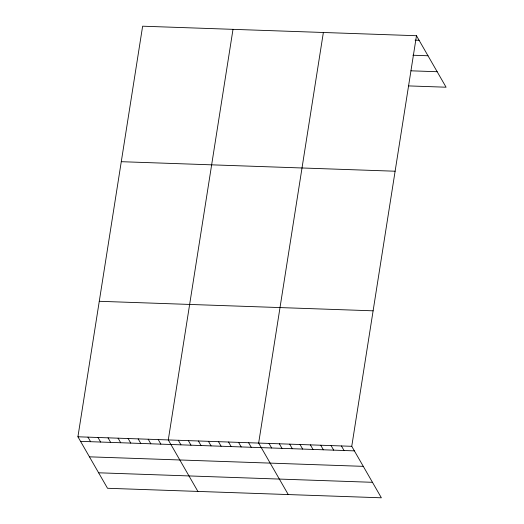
<?xml version="1.0" encoding="UTF-8"?>
<svg xmlns="http://www.w3.org/2000/svg" width="524" height="524" viewBox="0 0 524 524"><rect width="100%" height="100%" fill="white"/><g stroke="black" fill="none" stroke-linecap="round" stroke-linejoin="round"><path stroke-width="0.79" d="M416.475 35.724L351.755 446.31L381.367 497.8L107.525 488.276L77.919 436.787L142.633 26.2L416.475 35.724L446.081 87.213L408.681 85.91M233.003 29.344L168.283 439.931L197.889 491.42M323.367 32.481L258.653 443.075L288.259 494.564M415.119 40.138L419.095 40.276M412.879 55.236L428.003 55.767M410.914 70.812L437.18 71.722M121.28 161.693L395.116 171.217M99.272 301.293L373.114 310.817M77.919 436.787L351.755 446.31M80.539 441.346L354.375 450.869M89.44 456.83L363.283 466.353M98.617 472.792L372.459 482.309M341.412 445.95L344.032 450.509M331.07 445.59L333.69 450.149M320.721 445.23L323.341 449.789M310.378 444.869L312.998 449.428M300.029 444.509L302.649 449.068M289.687 444.156L292.307 448.708M279.344 443.795L281.964 448.348M268.995 443.435L271.615 447.987M248.612 442.721L251.232 447.28M238.571 442.374L241.191 446.933M228.529 442.027L231.149 446.579M218.488 441.68L221.108 446.232M208.447 441.326L211.067 445.885M198.406 440.979L201.026 445.531M188.365 440.632L190.985 445.184M178.324 440.278L180.944 444.837M158.241 439.584L160.861 444.136M148.2 439.23L150.82 443.789M138.159 438.883L140.779 443.442M128.118 438.536L130.738 443.088M118.077 438.188L120.697 442.741M108.036 437.835L110.656 442.394M98.001 437.488L100.615 442.04M87.96 437.14L90.58 441.693"/></g></svg>
